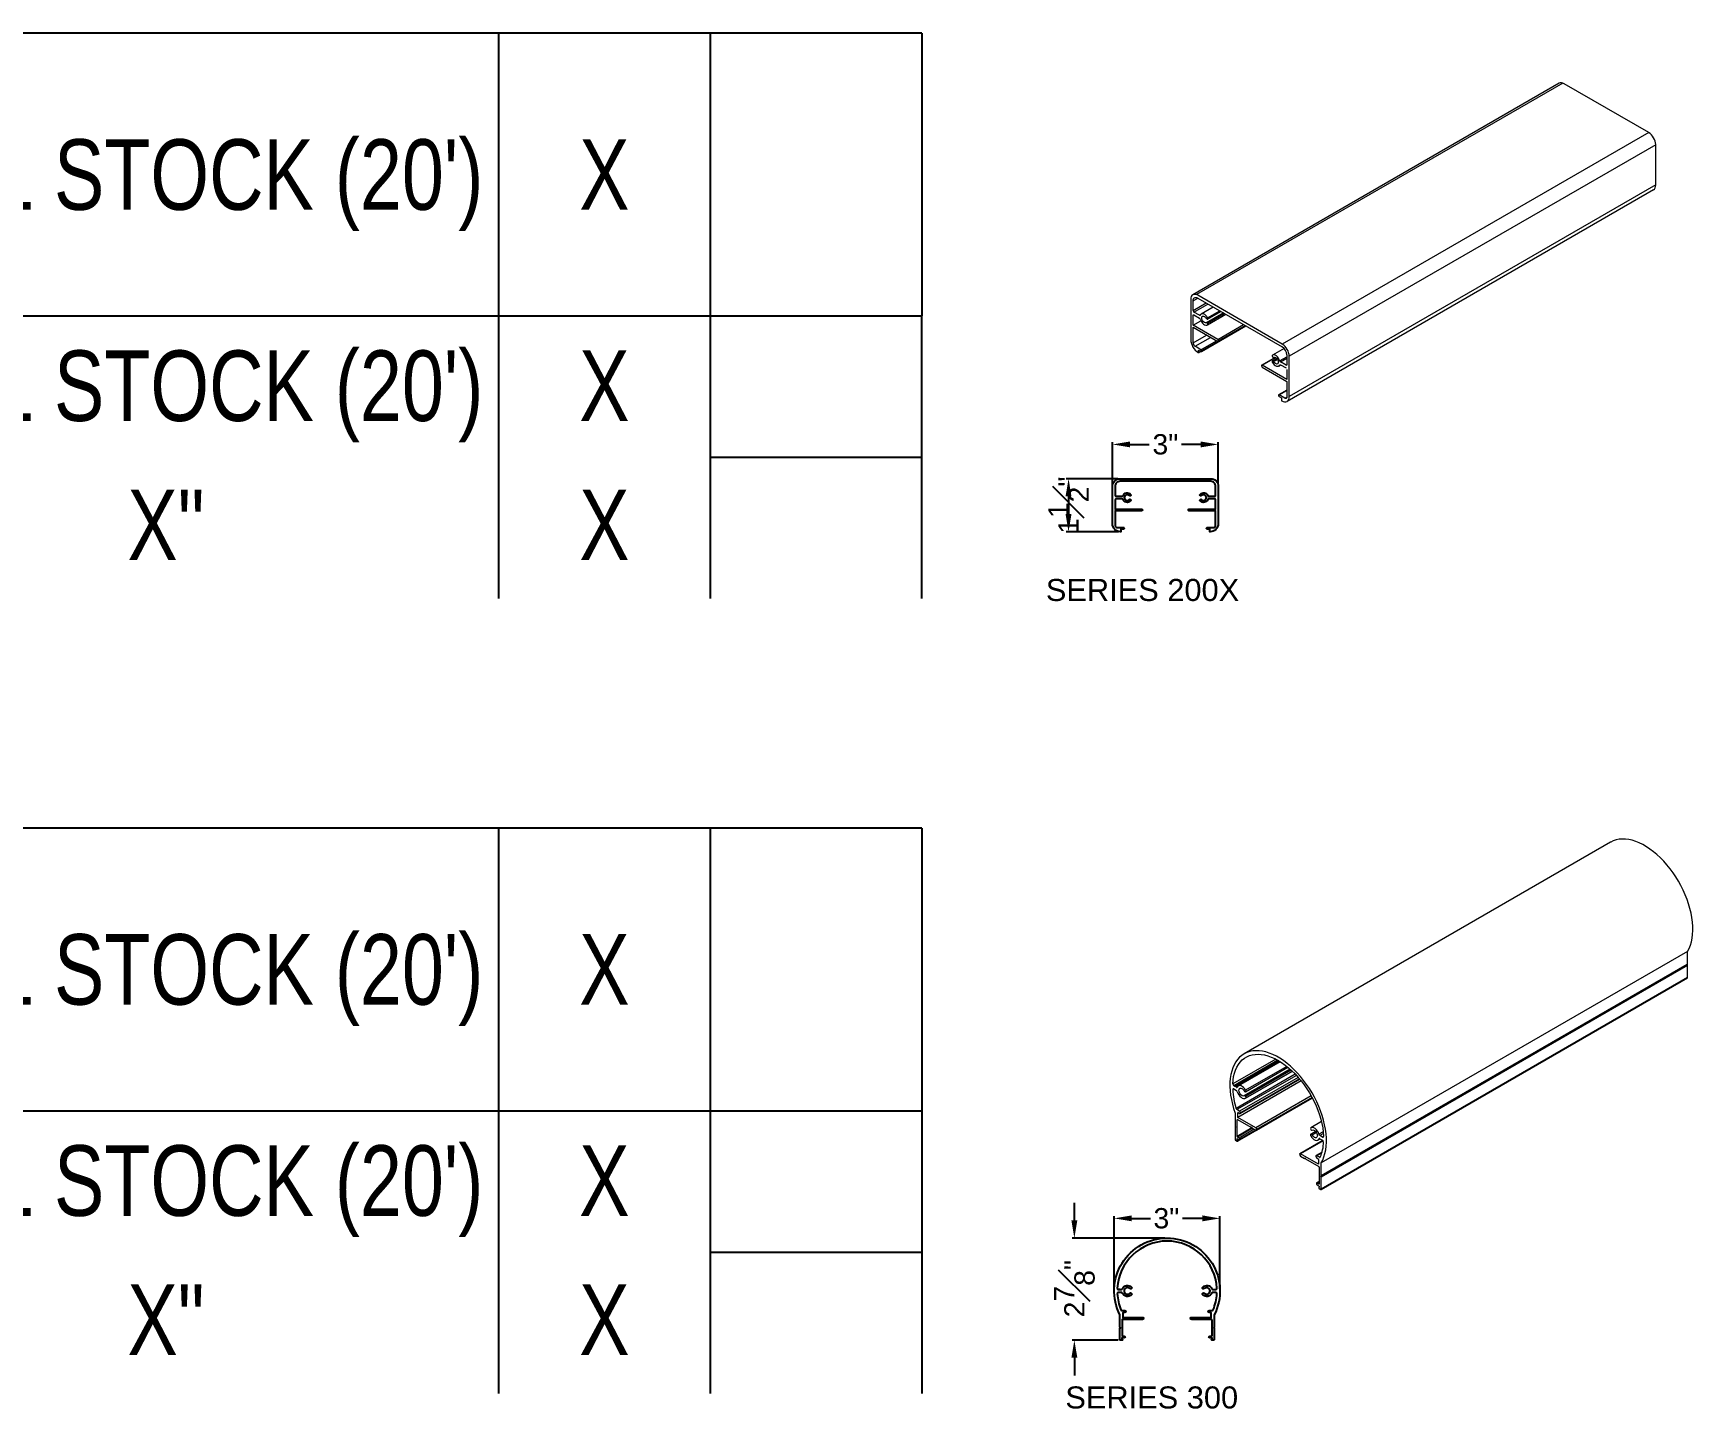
# Model space of a CAD drawing. Header units: inches. Extents: x -333 to 1223, y -450 to 45.
# Drawn here: x 132.84 to 179.91, y -73.26 to -34.26 of the extents above; entities that cross this region are included whole.
import ezdxf
from ezdxf.enums import TextEntityAlignment as Align

# ---------------------------------------------------------------- set-up
doc = ezdxf.new("R2010")
doc.units = ezdxf.units.IN
doc.header["$MEASUREMENT"] = 0
doc.layers.get('Defpoints').update_dxf_attribs({"color": 85})
for name, color, linetype in [('Detail', 251, 'Continuous'), ('Dims', 1, 'Continuous'), ('Lite', 9, 'Continuous'), ('NOTES', 7, 'Continuous'), ('PL', 252, 'Continuous')]:
    doc.layers.add(name, color=color, linetype=linetype)
doc.styles.add('Schedule', font='GOTHIC.TTF', dxfattribs={"width": 0.9})
doc.styles.add('SM0', font='arial.ttf', dxfattribs={"height": 0.575})
doc.styles.get("Standard").update_dxf_attribs({"font": 'arial.ttf'})
doc.styles.add('style-sm', font='arial.ttf', dxfattribs={"height": 0.25})
doc.dimstyles.new('Arch-sm', dxfattribs={"dimtxt": 0.25, "dimasz": 0.25, "dimexe": 0.0625, "dimexo": 0.0625, "dimgap": 0.125, "dimtad": 0, "dimdec": 4, "dimzin": 0, "dimdsep": 46, "dimlunit": 4, "dimtxsty": 'style-sm', "dimcen": 0.09, "dimclrd": 256, "dimclre": 256, "dimclrt": 7, "dimadec": 1, "dimazin": 1, "dimtfac": 1, "dimtdec": 4, "dimtofl": 0, "dimtmove": 0, "dimatfit": 3, "dimfxl": 0.18, "dimfrac": 1, "dimtolj": 1, "dimtzin": 0, "dimlwd": -1, "dimlwe": -1, "dimarcsym": 0})

# ---------------------------------------------------------------- blocks, each defined once
blk = doc.blocks.new('36-03-BLOCK-1')
for p, q in [((72.27, 0), (0, 0)), ((60.27, 0), (60.27, -8.015)), ((66.27, 0), (66.27, -8.015)), ((72.27, 0), (72.27, -8.015))]:
    blk.add_line(p, q)
at = {"layer": 'NOTES', "style": 'Schedule', "width": 0.8}
for tag, p in [('LEN', (50.836, -4.007)), ('QTY', (63.27, -4.007))]:
    blk.add_attdef(tag, text='', height=2, dxfattribs=at).set_placement(p, align=Align.MIDDLE_CENTER)
blk = doc.blocks.new('36-03-BLOCK-2')
for p, q in [((0, 0), (72.27, 0)), ((60.27, 0), (60.27, -8.015)), ((66.27, 0), (66.27, -8.015)), ((72.27, -8.015), (72.27, 0)), ((66.27, -4.007), (72.27, -4.007))]:
    blk.add_line(p, q)
at = {"layer": 'NOTES', "style": 'Schedule', "width": 0.8}
for tag, p in [('LEN', (50.836, -1.98)), ('QTY', (63.27, -1.98)), ('LEN2', (50.836, -5.925)), ('QTY2', (63.27, -5.925))]:
    blk.add_attdef(tag, text='', height=2, dxfattribs=at).set_placement(p, align=Align.MIDDLE_CENTER)
blk = doc.blocks.new('36-04-BLOCK-1')
for p, q in [((72.27, 0), (0, 0)), ((60.27, 0), (60.27, -8.015)), ((66.27, 0), (66.27, -8.015)), ((72.27, 0), (72.27, -8.015))]:
    blk.add_line(p, q)
at = {"layer": 'NOTES', "style": 'Schedule', "width": 0.8}
for tag, p in [('LEN', (50.836, -4.007)), ('QTY', (63.27, -4.007))]:
    blk.add_attdef(tag, text='', height=2, dxfattribs=at).set_placement(p, align=Align.MIDDLE_CENTER)
blk = doc.blocks.new('36-04-BLOCK-2')
for p, q in [((60.27, 0), (60.27, -8.015)), ((66.27, 0), (66.27, -8.015)), ((66.27, -4.007), (72.27, -4.007))]:
    blk.add_line(p, q)
blk.add_lwpolyline([(0, -8.015), (0, 0), (72.27, 0), (72.27, -8.015)])
at = {"layer": 'NOTES', "style": 'Schedule', "width": 0.8}
for tag, p in [('LEN', (50.836, -1.98)), ('QTY', (63.27, -1.98)), ('LEN2', (50.836, -5.925)), ('QTY2', (63.27, -5.925))]:
    blk.add_attdef(tag, text='', height=2, dxfattribs=at).set_placement(p, align=Align.MIDDLE_CENTER)
blk = doc.blocks.new('HA078')
blk.add_lwpolyline([(1.5, -0.214), (1.5, -1.274, -0.414214), (1.269, -1.505), (1.268, -1.505, -0.392641), (1.259, -1.497), (1.259, -1.428), (1.19, -1.428, -0.414214), (1.169, -1.406), (1.169, -1.406, -0.414214), (1.19, -1.385), (1.366, -1.385, 0.414214), (1.426, -1.325), (1.426, -0.913), (0.678, -0.913, -0.414214), (0.652, -0.887), (0.652, -0.886, -0.414214), (0.678, -0.86), (1.426, -0.86), (1.426, -0.599, 0.414214), (1.4, -0.573), (1.232, -0.573, 0.300111), (1.207, -0.589, -0.534946), (0.987, -0.63, -0.489045), (0.993, -0.588), (0.994, -0.587, -0.346647), (1.024, -0.592, 2.504927), (1.024, -0.48, -0.346647), (0.994, -0.484), (0.991, -0.482, -0.482853), (0.985, -0.444, -0.541406), (1.207, -0.483, 0.300111), (1.232, -0.499), (1.4, -0.499, 0.414214), (1.426, -0.472), (1.426, -0.214, 0.414214), (1.286, -0.074), (-1.286, -0.074, 0.414214), (-1.426, -0.214), (-1.426, -0.472, 0.414214), (-1.4, -0.499), (-1.232, -0.499, 0.300111), (-1.207, -0.483, -0.541406), (-0.985, -0.444, -0.482853), (-0.991, -0.482), (-0.994, -0.484, -0.346647), (-1.024, -0.48, 2.504927), (-1.024, -0.592, -0.346647), (-0.994, -0.587), (-0.993, -0.588, -0.489045), (-0.987, -0.63, -0.534946), (-1.207, -0.589, 0.300111), (-1.232, -0.573), (-1.4, -0.573, 0.414214), (-1.426, -0.599), (-1.426, -0.86), (-0.678, -0.86, -0.414214), (-0.652, -0.886), (-0.652, -0.887, -0.414214), (-0.678, -0.913), (-1.426, -0.913), (-1.426, -1.325, 0.414214), (-1.366, -1.385), (-1.19, -1.385, -0.414214), (-1.169, -1.406), (-1.169, -1.406, -0.414214), (-1.19, -1.428), (-1.259, -1.428), (-1.259, -1.497, -0.392641), (-1.268, -1.505), (-1.269, -1.505, -0.414214), (-1.5, -1.274), (-1.5, -0.214, -0.414214), (-1.286, 0), (1.286, 0, -0.414214)], format="xyb", close=True)
blk = doc.blocks.new('*D97')
at = {"layer": 'Defpoints', "color": 0, "transparency": 16777216}
for p in [(166.448, -45.915), (163.448, -47.101), (166.448, -47.101)]:
    blk.add_point(p, dxfattribs=at)
at = {"layer": 'Dims', "transparency": 16777216}
for p, q in [((163.448, -47.039), (163.448, -45.853)), ((163.948, -45.915), (164.492, -45.915)), ((165.948, -45.915), (165.403, -45.915)), ((166.448, -47.039), (166.448, -45.853))]:
    blk.add_line(p, q, dxfattribs=at)
for points in [[(163.948, -45.832), (163.948, -45.999), (163.448, -45.915)], [(165.948, -45.832), (165.948, -45.999), (166.448, -45.915)]]:
    blk.add_solid(points, dxfattribs=at)
at = {"layer": 'Dims', "color": 7, "transparency": 16777216, "insert": (164.948, -45.915), "char_height": 0.575, "attachment_point": 5, "style": 'SM0'}
blk.add_mtext('\\A1;3"', dxfattribs=at)
blk = doc.blocks.new('*D98')
at = {"layer": 'Defpoints', "color": 0, "transparency": 16777216}
for p in [(163.662, -46.887), (162.201, -48.392), (163.679, -48.392)]:
    blk.add_point(p, dxfattribs=at)
at = {"layer": 'Dims', "transparency": 16777216}
for p, q in [((163.6, -46.887), (162.138, -46.887)), ((162.201, -47.387), (162.201, -47.892)), ((163.616, -48.392), (162.138, -48.392))]:
    blk.add_line(p, q, dxfattribs=at)
for points in [[(162.117, -47.387), (162.284, -47.387), (162.201, -46.887)], [(162.117, -47.892), (162.284, -47.892), (162.201, -48.392)]]:
    blk.add_solid(points, dxfattribs=at)
at = {"layer": 'Dims', "color": 7, "transparency": 16777216, "insert": (162.201, -47.639), "char_height": 0.575, "attachment_point": 5, "rotation": 90, "style": 'SM0'}
blk.add_mtext('\\A1;1{\\H1.000000x;\\S1#2;}"', dxfattribs=at)
blk = doc.blocks.new('*D103')
at = {"layer": 'Defpoints', "color": 0, "transparency": 16777216}
for p in [(166.496, -67.858), (163.496, -69.916), (166.496, -69.916)]:
    blk.add_point(p, dxfattribs=at)
at = {"layer": 'Dims', "transparency": 16777216}
for p, q in [((163.496, -69.853), (163.496, -67.795)), ((163.996, -67.858), (164.521, -67.858)), ((165.996, -67.858), (165.431, -67.858)), ((166.496, -69.853), (166.496, -67.795))]:
    blk.add_line(p, q, dxfattribs=at)
for points in [[(163.996, -67.774), (163.996, -67.941), (163.496, -67.858)], [(165.996, -67.774), (165.996, -67.941), (166.496, -67.858)]]:
    blk.add_solid(points, dxfattribs=at)
at = {"layer": 'Dims', "color": 7, "transparency": 16777216, "insert": (164.976, -67.858), "char_height": 0.575, "attachment_point": 5, "style": 'SM0'}
blk.add_mtext('\\A1;3"', dxfattribs=at)
blk = doc.blocks.new('*D104')
at = {"layer": 'Defpoints', "color": 0, "transparency": 16777216}
for p in [(164.996, -68.416), (162.366, -71.308), (163.667, -71.308)]:
    blk.add_point(p, dxfattribs=at)
at = {"layer": 'Dims', "transparency": 16777216}
for p, q in [((162.366, -67.916), (162.366, -67.416)), ((164.933, -68.416), (162.304, -68.416)), ((163.605, -71.308), (162.304, -71.308)), ((162.366, -71.808), (162.366, -72.308))]:
    blk.add_line(p, q, dxfattribs=at)
for points in [[(162.283, -67.916), (162.45, -67.916), (162.366, -68.416)], [(162.283, -71.808), (162.45, -71.808), (162.366, -71.308)]]:
    blk.add_solid(points, dxfattribs=at)
at = {"layer": 'Dims', "color": 7, "transparency": 16777216, "insert": (162.366, -69.851), "char_height": 0.575, "attachment_point": 5, "rotation": 90, "style": 'SM0'}
blk.add_mtext('\\A1;2{\\H1.000000x;\\S7#8;}"', dxfattribs=at)
blk = doc.blocks.new('*U96')
at = {"layer": 'Detail', "lineweight": 0}
for p, q in [((9.053, 6.784), (-1.34, 0.785)), ((9.155, 6.789), (-1.237, 0.789)), ((11.591, 5.387), (9.194, 6.771)), ((11.591, 5.387), (1.199, -0.613)), ((11.791, 5.041), (1.398, -0.959)), ((11.791, 3.901), (11.791, 5.041)), ((11.791, 3.901), (1.398, -2.099)), ((11.728, 3.761), (1.335, -2.239)), ((1.199, -0.613), (-1.199, 0.771)), ((-1.199, 0.692), (1.199, -0.692)), ((-0.632, -0.482), (-1.33, -0.079)), ((-1.33, -0.136), (-0.632, -0.539)), ((-1.33, -0.579), (-0.946, -0.358)), ((-1.274, -0.676), (-0.834, -0.422)), ((-1.095, -0.818), (0.161, -0.093)), ((-0.632, -0.482), (0.101, -0.058)), ((-0.615, -0.541), (0.161, -0.093)), ((-0.608, -0.523), (0.149, -0.086)), ((-0.608, -0.525), (0.151, -0.087)), ((-1.109, -0.771), (-1.274, -0.676)), ((-1.183, -0.858), (-1.182, -0.858)), ((-1.176, -0.859), (-1.106, -0.819)), ((-1.174, -0.78), (-1.109, -0.817)), ((-1.174, -0.855), (-1.174, -0.78)), ((-1.174, -0.855), (-1.109, -0.817)), ((-1.109, -0.771), (-0.67, -0.517)), ((-1.09, -0.805), (-0.63, -0.54)), ((-1.09, -0.806), (-0.63, -0.54)), ((-1.09, -0.806), (-1.09, -0.805)), ((1.252, -0.736), (0.921, -0.927)), ((1.33, -0.919), (1.33, -1.197)), ((0.608, -1.225), (0.608, -1.227)), ((1, -0.988), (0.615, -1.21)), ((0.632, -1.211), (1.01, -0.993)), ((1.33, -1.614), (0.632, -1.211)), ((0.632, -1.268), (1.33, -1.671)), ((1.042, -1.019), (0.92, -1.09)), ((0.924, -0.973), (0.927, -0.977)), ((0.925, -1.088), (1.043, -1.02)), ((0.927, -1.088), (0.925, -1.088)), ((0.927, -1.088), (1.043, -1.021)), ((0.955, -0.988), (0.958, -0.987)), ((0.955, -0.988), (0.958, -0.987)), ((0.955, -1.109), (1.062, -1.047)), ((1.099, -1.234), (1.153, -1.203)), ((1.125, -1.09), (1.33, -0.972)), ((1.125, -1.204), (1.138, -1.196)), ((1.148, -1.12), (1.33, -1.016)), ((1.305, -1.211), (1.148, -1.12)), ((1.148, -1.2), (1.305, -1.29)), ((1.305, -1.211), (1.33, -1.197)), ((1.33, -1.333), (1.33, -1.614)), ((1.398, -2.099), (1.398, -0.959)), ((1.33, -1.671), (1.33, -2.114)), ((1.09, -2.063), (1.09, -2.063)), ((1.33, -1.915), (1.095, -2.05)), ((1.109, -2.052), (1.33, -1.925)), ((1.274, -2.147), (1.109, -2.052)), ((1.109, -2.098), (1.174, -2.135)), ((1.174, -2.135), (1.174, -2.21)), ((1.182, -2.223), (1.183, -2.223)), ((1.274, -2.147), (1.33, -2.114))]:
    blk.add_line(p, q, dxfattribs=at)
at = {"layer": 'Detail', "linetype": 'Continuous', "lineweight": 0}
for p, q in [((-1.398, 0.656), (-1.398, -0.485)), ((-1.33, 0.616), (-1.198, 0.692)), ((-1.33, 0.338), (-1.33, 0.616)), ((-1.33, 0.338), (-0.958, 0.553)), ((-1.305, 0.296), (-0.908, 0.524)), ((-1.33, 0.202), (-1.305, 0.216)), ((-1.33, -0.079), (-1.33, 0.202)), ((-1.33, -0.079), (-1.107, 0.05)), ((-1.148, 0.205), (-1.305, 0.296)), ((-1.305, 0.216), (-1.148, 0.126)), ((-1.148, 0.205), (-1.117, 0.223)), ((-0.757, 0.437), (-1.099, 0.239)), ((-0.472, 0.272), (-0.955, -0.006)), ((-0.927, -0.018), (-0.448, 0.258)), ((-0.927, 0.093), (-0.924, 0.093)), ((-0.925, -0.019), (-0.446, 0.257)), ((-0.92, -0.067), (-0.402, 0.232)), ((-0.919, 0.095), (-0.542, 0.313)), ((-0.918, 0.132), (-0.573, 0.331)), ((-1.33, -0.579), (-1.33, -0.136)), ((-0.925, -0.019), (-0.927, -0.018))]:
    blk.add_line(p, q, dxfattribs=at)
at = {"layer": 'Detail', "linetype": 'Continuous', "lineweight": 0, "flags": 128}
for points in [[(9.194, 6.771), (9.155, 6.789), (9.117, 6.798), (9.083, 6.796), (9.053, 6.784)], [(-1.199, 0.771), (-1.237, 0.789), (-1.275, 0.798), (-1.309, 0.796), (-1.34, 0.785), (-1.365, 0.765), (-1.383, 0.735), (-1.394, 0.699), (-1.398, 0.656)], [(-1.33, 0.616), (-1.327, 0.644), (-1.32, 0.668), (-1.307, 0.688), (-1.291, 0.701), (-1.271, 0.708), (-1.249, 0.709), (-1.224, 0.704), (-1.199, 0.692)], [(-1.33, 0.202), (-1.329, 0.207), (-1.328, 0.212), (-1.325, 0.215), (-1.322, 0.218), (-1.319, 0.219), (-1.314, 0.22), (-1.31, 0.218), (-1.305, 0.216)], [(-1.125, 0.209), (-1.127, 0.207), (-1.129, 0.204), (-1.132, 0.203), (-1.134, 0.202), (-1.138, 0.202), (-1.141, 0.202), (-1.144, 0.203), (-1.148, 0.205)], [(-0.918, 0.132), (-0.942, 0.169), (-0.97, 0.2), (-1.001, 0.225), (-1.032, 0.241), (-1.061, 0.248), (-1.088, 0.244), (-1.11, 0.231), (-1.125, 0.209)], [(-1.125, 0.095), (-1.11, 0.056), (-1.088, 0.018), (-1.062, -0.016), (-1.033, -0.043), (-1.002, -0.063), (-0.972, -0.074), (-0.944, -0.076), (-0.92, -0.067)], [(-0.955, -0.006), (-0.979, -0.012), (-1.009, -0.003), (-1.038, 0.021), (-1.063, 0.054), (-1.08, 0.092), (-1.086, 0.13), (-1.08, 0.16), (-1.063, 0.179), (-1.038, 0.183), (-1.009, 0.173), (-0.979, 0.148), (-0.955, 0.114)], [(-0.924, 0.093), (-0.92, 0.095), (-0.916, 0.097), (-0.914, 0.101), (-0.912, 0.106), (-0.912, 0.112), (-0.913, 0.119), (-0.915, 0.125), (-0.918, 0.132)], [(-0.927, -0.018), (-0.93, -0.014), (-0.934, -0.011), (-0.938, -0.008), (-0.941, -0.006), (-0.945, -0.005), (-0.949, -0.005), (-0.952, -0.005), (-0.955, -0.006)], [(-0.92, -0.067), (-0.917, -0.064), (-0.914, -0.06), (-0.913, -0.054), (-0.913, -0.047), (-0.915, -0.04), (-0.917, -0.033), (-0.921, -0.026), (-0.925, -0.019)]]:
    blk.add_lwpolyline(points, dxfattribs=at)
at = {"layer": 'Detail', "lineweight": 0, "flags": 128}
for points in [[(11.728, 3.761), (11.754, 3.784), (11.774, 3.815), (11.786, 3.855), (11.791, 3.901)], [(-1.109, -0.817), (-1.106, -0.819), (-1.102, -0.82), (-1.098, -0.82), (-1.095, -0.818), (-1.093, -0.816), (-1.091, -0.813), (-1.09, -0.81), (-1.09, -0.806)], [(-0.632, -0.539), (-0.627, -0.541), (-0.623, -0.542), (-0.619, -0.542), (-0.615, -0.541), (-0.612, -0.538), (-0.61, -0.535), (-0.608, -0.53), (-0.608, -0.525)], [(0.918, -0.929), (0.915, -0.932), (0.913, -0.936), (0.912, -0.941), (0.912, -0.947), (0.914, -0.954), (0.916, -0.961), (0.92, -0.967), (0.924, -0.973)], [(1.125, -1.09), (1.11, -1.05), (1.088, -1.012), (1.061, -0.978), (1.032, -0.95), (1.001, -0.931), (0.97, -0.92), (0.942, -0.919), (0.918, -0.929)], [(0.632, -1.211), (0.627, -1.209), (0.623, -1.208), (0.619, -1.208), (0.615, -1.21), (0.612, -1.212), (0.61, -1.216), (0.608, -1.22), (0.608, -1.225)], [(0.925, -1.088), (0.921, -1.089), (0.917, -1.092), (0.915, -1.096), (0.913, -1.102), (0.913, -1.108), (0.914, -1.115), (0.917, -1.122), (0.92, -1.13)], [(0.92, -1.13), (0.944, -1.166), (0.972, -1.197), (1.002, -1.22), (1.033, -1.236), (1.062, -1.242), (1.088, -1.239), (1.11, -1.226), (1.125, -1.204)], [(0.927, -0.977), (0.93, -0.981), (0.934, -0.984), (0.938, -0.987), (0.941, -0.989), (0.945, -0.99), (0.949, -0.99), (0.952, -0.99), (0.955, -0.988)], [(0.955, -0.988), (0.979, -0.982), (1.009, -0.992), (1.038, -1.015), (1.063, -1.049), (1.08, -1.087), (1.086, -1.124), (1.08, -1.155), (1.063, -1.174), (1.038, -1.178), (1.009, -1.167), (0.979, -1.143), (0.955, -1.109)], [(1.125, -1.204), (1.127, -1.201), (1.129, -1.199), (1.132, -1.198), (1.134, -1.197), (1.138, -1.196), (1.141, -1.197), (1.144, -1.198), (1.148, -1.2)], [(1.33, -1.197), (1.329, -1.202), (1.328, -1.206), (1.325, -1.21), (1.322, -1.213), (1.319, -1.214), (1.314, -1.214), (1.31, -1.213), (1.305, -1.211)], [(1.109, -2.052), (1.106, -2.05), (1.102, -2.049), (1.098, -2.049), (1.095, -2.05), (1.093, -2.052), (1.091, -2.055), (1.09, -2.059), (1.09, -2.063)], [(1.183, -2.223), (1.225, -2.243), (1.265, -2.252), (1.303, -2.251), (1.335, -2.239), (1.362, -2.216), (1.382, -2.185), (1.394, -2.145), (1.398, -2.099)], [(1.33, -2.114), (1.328, -2.126), (1.325, -2.137), (1.32, -2.145), (1.313, -2.151), (1.305, -2.154), (1.295, -2.154), (1.284, -2.152), (1.274, -2.147)]]:
    blk.add_lwpolyline(points, dxfattribs=at)
at = {"layer": 'Detail', "lineweight": 0}
for centre, radius, start, end in [((11.343, 5.014), 0.448, 3.5416, 56.4582), ((-0.916, -0.455), 0.483, 183.5416, 236.4582), ((-1.178, -0.855), 0.00477, 226.0336, 12.2594), ((-1.134, -0.808), 0.0447, 3.5416, 56.4582), ((-0.662, -0.527), 0.0538, 3.5416, 56.4582), ((0.951, -0.986), 0.448, 3.5416, 56.4582), ((1.036, -0.937), 0.294, 3.5416, 56.4582), ((0.662, -1.224), 0.0538, 183.5416, 236.4582), ((0.921, -1.123), 0.0363, 22.6317, 81.8472), ((1.179, -1.074), 0.0556, 196.4763, 236.6522), ((1.134, -2.061), 0.0447, 183.5416, 236.4582), ((1.192, -2.208), 0.0181, 185.9685, 236.3888)]:
    blk.add_arc(centre, radius, start, end, dxfattribs=at)
at = {"layer": 'Detail', "linetype": 'Continuous', "lineweight": 0}
for centre, radius, start, end in [((-1.274, 0.342), 0.0556, 183.5416, 236.4582), ((-1.179, 0.08), 0.0556, 16.4763, 56.6522), ((-0.921, 0.128), 0.0363, 202.6317, 261.8472), ((-1.204, -0.571), 0.126, 183.5416, 236.4582)]:
    blk.add_arc(centre, radius, start, end, dxfattribs=at)
blk = doc.blocks.new('S300TR')
at = {"layer": 'Detail', "linetype": 'Continuous', "lineweight": 0}
for p, q in [((9.575, 6.016), (-0.816, 0.018)), ((11.765, 2.923), (1.373, -3.076)), ((11.765, 2.556), (11.765, 2.924)), ((11.752, 2.548), (1.359, -3.452)), ((11.752, 2.548), (1.373, -3.444)), ((11.765, 2.524), (1.373, -3.475)), ((11.752, 2.548), (11.765, 2.556)), ((11.765, 2.525), (11.752, 2.548)), ((11.765, 2.18), (11.765, 2.525)), ((1.37, -3.825), (11.763, 2.175)), ((11.765, 2.18), (1.373, -3.819)), ((0.083, -0.131), (-1.136, -0.835)), ((0.143, -0.163), (-1.108, -0.886)), ((0.153, -0.169), (-1.095, -0.889)), ((0.164, -0.175), (-1.087, -0.897)), ((0.174, -0.182), (-1.073, -0.902)), ((0.185, -0.188), (-1.066, -0.91)), ((0.212, -0.205), (-0.976, -0.89)), ((0.493, -0.418), (-0.812, -1.171)), ((0.515, -0.438), (-0.779, -1.185)), ((0.517, -0.44), (-0.777, -1.187)), ((0.397, -0.337), (-0.771, -1.011)), ((-0.771, -1.055), (0.428, -0.363)), ((-1.096, -0.892), (-1.108, -0.886)), ((-1.075, -0.905), (-1.087, -0.897)), ((-1.032, -0.929), (-1.066, -0.91)), ((0.637, -0.558), (-1.043, -1.528)), ((-0.997, -0.909), (-1.032, -0.929)), ((0.668, -0.591), (-1.017, -1.564)), ((0.803, -0.748), (-0.993, -1.785)), ((0.72, -0.648), (-0.941, -1.607)), ((-0.922, -1.675), (0.765, -0.701)), ((0.756, -0.691), (-0.914, -1.655)), ((0.757, -0.692), (-0.914, -1.657)), ((-0.773, -1.241), (0.554, -0.475)), ((0.554, -0.475), (-0.771, -1.24)), ((-1.106, -0.977), (-1.136, -0.994)), ((-1.108, -0.976), (-1.032, -1.02)), ((-0.938, -2.422), (1.121, -1.234)), ((-0.779, -1.057), (-0.777, -1.057)), ((-0.777, -1.187), (-0.779, -1.185)), ((1.086, -1.171), (-0.485, -2.078)), ((-0.466, -2.145), (1.119, -1.231)), ((1.113, -1.219), (-0.458, -2.126)), ((1.114, -1.221), (-0.458, -2.128)), ((-1.069, -1.666), (-1.069, -2.034)), ((-0.941, -1.607), (-1.017, -1.564)), ((-1.004, -1.844), (-1.013, -1.85)), ((-1.013, -2.324), (-1.013, -1.85)), ((-1.004, -1.844), (-0.626, -2.062)), ((-0.984, -1.648), (-0.993, -1.653)), ((-0.993, -1.785), (-0.993, -1.653)), ((-0.485, -2.078), (-0.993, -1.785)), ((-0.984, -1.648), (-0.941, -1.673)), ((-0.914, -1.657), (-0.914, -1.655)), ((-1.069, -2.034), (-1.056, -2.058)), ((-1.056, -2.058), (-1.069, -2.066)), ((-1.069, -2.066), (-1.069, -2.409)), ((-0.593, -2.081), (-1.013, -2.324)), ((-0.575, -2.092), (-1.004, -2.34)), ((-0.954, -2.368), (-1.004, -2.34)), ((-0.525, -2.12), (-0.954, -2.368)), ((-0.479, -2.146), (-0.931, -2.407)), ((-0.479, -2.146), (-0.931, -2.408)), ((-0.626, -2.062), (-0.612, -2.055)), ((-0.612, -2.055), (-0.626, -2.062)), ((-0.612, -2.055), (-0.598, -2.078)), ((-0.598, -2.078), (-0.485, -2.144)), ((-0.458, -2.128), (-0.458, -2.126)), ((1.214, -2.181), (1.075, -2.261)), ((1.378, -1.902), (1.077, -2.075)), ((1.081, -2.129), (1.082, -2.131)), ((1.215, -2.182), (1.081, -2.259)), ((1.082, -2.259), (1.081, -2.259)), ((1.216, -2.182), (1.082, -2.259)), ((1.238, -2.213), (1.116, -2.284)), ((1.43, -2.192), (1.31, -2.261)), ((1.434, -2.239), (1.336, -2.296)), ((1.412, -2.34), (1.336, -2.296)), ((1.44, -2.324), (1.412, -2.34)), ((-1.06, -2.425), (-1.009, -2.454)), ((-1.004, -2.392), (-1.018, -2.4)), ((-1.001, -2.443), (-1.018, -2.4)), ((-1.01, -2.388), (-0.954, -2.421)), ((-1.003, -2.455), (-0.948, -2.423)), ((-0.958, -2.418), (-1.001, -2.443)), ((-0.931, -2.408), (-0.931, -2.407)), ((1.42, -2.437), (0.77, -2.812)), ((1.428, -2.445), (0.789, -2.814)), ((1.297, -3.107), (0.789, -2.814)), ((1.396, -2.77), (1.226, -2.868)), ((1.392, -2.785), (1.245, -2.87)), ((1.279, -2.426), (1.342, -2.39)), ((1.325, -2.383), (1.31, -2.392)), ((1.336, -2.387), (1.412, -2.431)), ((0.762, -2.83), (0.762, -2.832)), ((0.789, -2.879), (0.902, -2.945)), ((0.902, -2.945), (0.916, -2.937)), ((0.916, -2.937), (0.902, -2.945)), ((0.916, -2.937), (0.93, -2.96)), ((0.93, -2.96), (1.307, -3.178)), ((1.218, -2.886), (1.218, -2.888)), ((1.321, -2.913), (1.245, -2.87)), ((1.245, -2.935), (1.288, -2.96)), ((1.297, -2.975), (1.297, -3.107)), ((1.316, -3.194), (1.316, -3.668)), ((1.353, -2.895), (1.321, -2.913)), ((1.373, -3.444), (1.373, -3.076)), ((1.235, -3.658), (1.235, -3.658)), ((1.316, -3.6), (1.242, -3.643)), ((1.316, -3.611), (1.258, -3.645)), ((1.307, -3.674), (1.258, -3.645)), ((1.258, -3.698), (1.314, -3.73)), ((1.322, -3.75), (1.305, -3.774)), ((1.316, -3.668), (1.307, -3.674)), ((1.359, -3.452), (1.373, -3.444)), ((1.373, -3.475), (1.359, -3.452)), ((1.373, -3.819), (1.373, -3.475)), ((1.313, -3.795), (1.364, -3.824))]:
    blk.add_line(p, q, dxfattribs=at)
at = {"layer": 'Detail', "linetype": 'Continuous', "lineweight": 0, "flags": 128}
for points in [[(11.765, 2.924), (11.808, 3.006), (11.843, 3.095), (11.871, 3.191), (11.892, 3.294), (11.906, 3.402), (11.912, 3.515), (11.911, 3.633), (11.902, 3.755), (11.886, 3.88), (11.862, 4.008), (11.831, 4.137), (11.793, 4.268), (11.748, 4.398), (11.696, 4.529), (11.639, 4.659), (11.575, 4.787), (11.505, 4.912), (11.43, 5.034), (11.351, 5.153), (11.267, 5.267), (11.178, 5.376), (11.087, 5.479), (10.992, 5.576), (10.895, 5.666), (10.796, 5.749), (10.696, 5.825), (10.595, 5.892), (10.493, 5.95), (10.392, 6), (10.292, 6.041), (10.193, 6.072), (10.096, 6.094), (10.001, 6.106), (9.91, 6.108), (9.822, 6.101), (9.738, 6.084), (9.658, 6.058), (9.583, 6.022), (9.575, 6.016)], [(1.373, -3.076), (1.415, -2.994), (1.451, -2.905), (1.479, -2.809), (1.5, -2.706), (1.514, -2.598), (1.52, -2.485), (1.519, -2.367), (1.51, -2.245), (1.493, -2.12), (1.47, -1.992), (1.439, -1.863), (1.401, -1.732), (1.356, -1.602), (1.304, -1.471), (1.246, -1.341), (1.182, -1.213), (1.113, -1.088), (1.038, -0.966), (0.958, -0.847), (0.874, -0.733), (0.786, -0.624), (0.695, -0.521), (0.6, -0.424), (0.503, -0.334), (0.404, -0.251), (0.304, -0.175), (0.203, -0.108), (0.101, -0.05), (0, 0), (-0.1, 0.041), (-0.199, 0.072), (-0.296, 0.094), (-0.391, 0.106), (-0.482, 0.108), (-0.57, 0.101), (-0.655, 0.084), (-0.734, 0.058), (-0.809, 0.022), (-0.879, -0.024), (-0.942, -0.078), (-1, -0.141), (-1.052, -0.212), (-1.097, -0.291), (-1.135, -0.377), (-1.166, -0.471), (-1.19, -0.571), (-1.206, -0.677), (-1.215, -0.789), (-1.216, -0.905), (-1.21, -1.026), (-1.196, -1.15), (-1.175, -1.277), (-1.147, -1.405), (-1.112, -1.536), (-1.069, -1.666)], [(-1.136, -0.835), (-1.127, -0.727), (-1.111, -0.625), (-1.087, -0.529), (-1.057, -0.44), (-1.019, -0.357), (-0.975, -0.282), (-0.924, -0.215), (-0.867, -0.156), (-0.804, -0.106), (-0.736, -0.065), (-0.662, -0.033), (-0.584, -0.01), (-0.501, 0.003), (-0.415, 0.007), (-0.326, 0.001), (-0.234, -0.014), (-0.139, -0.039), (-0.043, -0.073), (0.054, -0.116), (0.152, -0.169), (0.25, -0.229), (0.347, -0.298), (0.443, -0.375), (0.537, -0.459), (0.63, -0.55), (0.719, -0.648), (0.805, -0.751), (0.888, -0.859), (0.966, -0.972), (1.039, -1.089), (1.108, -1.21), (1.171, -1.332), (1.228, -1.457), (1.279, -1.583), (1.323, -1.709), (1.361, -1.835), (1.391, -1.96), (1.415, -2.084), (1.431, -2.204), (1.44, -2.322)], [(-0.771, -1.011), (-0.798, -0.97), (-0.83, -0.934), (-0.865, -0.906), (-0.9, -0.888), (-0.934, -0.881), (-0.964, -0.885), (-0.988, -0.9), (-1.006, -0.925)], [(-1.006, -1.055), (-0.988, -1.1), (-0.964, -1.144), (-0.934, -1.182), (-0.9, -1.214), (-0.865, -1.236), (-0.83, -1.249), (-0.798, -1.25), (-0.771, -1.24)], [(-0.812, -1.171), (-0.832, -1.177), (-0.856, -1.174), (-0.882, -1.161), (-0.907, -1.14), (-0.929, -1.112), (-0.946, -1.08), (-0.957, -1.047), (-0.961, -1.016), (-0.957, -0.989), (-0.946, -0.968), (-0.929, -0.956), (-0.907, -0.954), (-0.882, -0.962), (-0.856, -0.978), (-0.832, -1.003), (-0.812, -1.032)], [(-0.777, -1.057), (-0.772, -1.056), (-0.768, -1.052), (-0.765, -1.048), (-0.764, -1.042), (-0.763, -1.035), (-0.765, -1.027), (-0.767, -1.019), (-0.771, -1.011)], [(1.081, -2.259), (1.076, -2.261), (1.072, -2.264), (1.069, -2.268), (1.067, -2.274), (1.067, -2.281), (1.068, -2.289), (1.071, -2.297), (1.075, -2.305)], [(1.31, -2.261), (1.292, -2.216), (1.267, -2.173), (1.237, -2.134), (1.204, -2.103), (1.168, -2.08), (1.134, -2.068), (1.102, -2.067), (1.075, -2.077)], [(1.075, -2.305), (1.102, -2.347), (1.134, -2.382), (1.168, -2.41), (1.204, -2.428), (1.237, -2.435), (1.267, -2.431), (1.292, -2.417), (1.31, -2.392)], [(1.116, -2.145), (1.136, -2.139), (1.16, -2.142), (1.186, -2.155), (1.211, -2.176), (1.233, -2.204), (1.25, -2.236), (1.261, -2.269), (1.265, -2.301), (1.261, -2.328), (1.25, -2.348), (1.233, -2.36), (1.211, -2.362), (1.186, -2.355), (1.16, -2.338), (1.136, -2.314), (1.116, -2.284)]]:
    blk.add_lwpolyline(points, dxfattribs=at)
at = {"layer": 'Detail', "linetype": 'Continuous', "lineweight": 0}
for centre, radius, start, end in [((11.76, 2.18), 0.00543, 297.8305, 8.3799), ((-1.075, -0.834), 0.0609, 180.6651, 237.5637), ((-1.092, -0.895), 0.00518, 329.9984, 150.007), ((-1.07, -0.907), 0.00518, 329.9984, 150.007), ((-1.021, -0.916), 0.017, 229.5864, 331.313), ((-1.119, -0.99), 0.0177, 51.6054, 193.7151), ((1.146, -0.873), 2.286, 183.0514, 196.6687), ((-1.066, -1.072), 0.0623, 16.3404, 57.166), ((-0.774, -1.016), 0.0415, 203.3726, 263.5694), ((-0.804, -1.198), 0.0286, 28.2773, 106.7602), ((-0.803, -1.217), 0.0395, 324.3519, 48.8789), ((-0.983, -1.511), 0.0624, 195.7146, 237.1434), ((-1.007, -1.849), 0.00563, 50.7967, 189.214), ((-0.987, -1.653), 0.00563, 50.7967, 189.214), ((-0.974, -1.657), 0.0595, 2.6055, 57.3945), ((-0.931, -1.66), 0.0169, 230.7967, 9.214), ((-0.993, -2.323), 0.0198, 182.6055, 237.3945), ((-0.517, -2.128), 0.0595, 2.6055, 57.3945), ((-0.475, -2.13), 0.0169, 230.7967, 9.214), ((1.107, -2.1), 0.0395, 144.3519, 228.8789), ((1.107, -2.118), 0.0286, 208.2773, 286.7602), ((1.078, -2.3), 0.0415, 23.3726, 83.5694), ((1.37, -2.244), 0.0623, 196.3404, 237.166), ((1.423, -2.326), 0.0177, 231.6054, 13.7151), ((-1.049, -2.408), 0.0198, 182.6055, 237.3945), ((-1.013, -2.395), 0.00694, 62.9235, 226.8751), ((-1.006, -2.448), 0.00694, 242.9235, 46.8751), ((-0.981, -2.41), 0.0494, 2.6055, 57.3945), ((-0.945, -2.41), 0.014, 230.7967, 9.214), ((0.778, -2.827), 0.0169, 50.7967, 189.214), ((1.325, -2.4), 0.017, 49.5864, 151.313), ((0.239, -2.444), 1.202, 337.2634, 358.2011), ((1.379, -2.482), 0.0609, 0.6651, 57.5637), ((0.821, -2.829), 0.0595, 182.6055, 237.3945), ((1.235, -2.883), 0.0169, 50.7967, 189.214), ((1.277, -2.885), 0.0595, 182.6055, 237.3945), ((1.277, -2.976), 0.0198, 2.6055, 57.3945), ((1.297, -3.195), 0.0198, 2.6055, 57.3945), ((1.332, -2.901), 0.017, 229.4517, 333.2073), ((1.249, -3.656), 0.014, 50.7967, 189.214), ((1.285, -3.656), 0.0494, 182.6055, 237.3945), ((1.311, -3.669), 0.00563, 230.7967, 9.214), ((1.306, -3.745), 0.017, 341.2216, 61.1898), ((1.321, -3.78), 0.017, 161.2216, 241.1898), ((1.367, -3.82), 0.00563, 230.7967, 9.214)]:
    blk.add_arc(centre, radius, start, end, dxfattribs=at)

msp = doc.modelspace()

# ---------------------------------------------------------------- linework, layer by layer
at = {"layer": 'Detail'}
msp.add_lwpolyline([(163.80812, -71.22063), (163.80812, -71.22083, -0.41421356), (163.78322, -71.24573), (163.72196, -71.24573, 0.57735027), (163.7133, -71.26073), (163.73178, -71.29273, -0.57735027), (163.72312, -71.30773), (163.66712, -71.30773, -0.41421356), (163.65712, -71.29773), (163.65712, -70.97173), (163.67212, -70.95673), (163.65712, -70.94173), (163.65712, -70.5928, -0.55906475), (164.99562, -68.41574, -0.55906475), (166.33412, -70.5928), (166.33412, -70.94173), (166.31912, -70.95673), (166.33412, -70.97173), (166.33412, -71.29773, -0.41421356), (166.32412, -71.30773), (166.26812, -71.30773, -0.57735027), (166.25946, -71.29273), (166.27793, -71.26073, 0.57735027), (166.26927, -71.24573), (166.20802, -71.24573, -0.41421356), (166.18312, -71.22083), (166.18312, -71.22063, -0.41421356), (166.20802, -71.19573), (166.26212, -71.19573, 0.41421356), (166.27212, -71.18573), (166.27212, -70.73573, 0.41421356), (166.26212, -70.72573), (165.84812, -70.72573), (165.83312, -70.71073), (165.81812, -70.72573), (165.69412, -70.72573, -0.41421356), (165.66412, -70.69573), (165.66412, -70.69373, -0.41421356), (165.69412, -70.66373), (166.25062, -70.66373), (166.25062, -70.53873, 0.41421356), (166.24062, -70.52873), (166.19412, -70.52873, -0.41421356), (166.16412, -70.49873), (166.16412, -70.49673, -0.41421356), (166.19412, -70.46673), (166.27714, -70.46673, 0.30532231), (166.30586, -70.44739, 0.08317452), (166.40759, -69.9914, 0.4299812), (166.37664, -69.95874), (166.29344, -69.95874, 0.30011069), (166.26494, -69.97754, -0.5382007), (166.00704, -70.02413, -0.48591677), (166.01374, -69.97744), (166.01553, -69.97641, -0.34488146), (166.05215, -69.9816, 2.48215985), (166.05215, -69.84988, -0.34488146), (166.01553, -69.85507), (166.01374, -69.85404, -0.48591677), (166.00704, -69.80734, -0.5382007), (166.26494, -69.85394, 0.30011069), (166.29344, -69.87274), (166.37664, -69.87274, 0.4299812), (166.40759, -69.84008, 0.39861979), (164.99562, -68.50174, 0.39861979), (163.58364, -69.84008, 0.4299812), (163.6146, -69.87274), (163.62741, -69.87274, -1), (163.63725, -69.87274), (163.65127, -69.87274, -1), (163.66112, -69.87274), (163.69779, -69.87274, 0.30011069), (163.72629, -69.85394, -0.5382007), (163.98419, -69.80734, -0.48591677), (163.97749, -69.85404), (163.97571, -69.85507, -0.34488146), (163.93908, -69.84988, 2.48215985), (163.93908, -69.9816, -0.34488146), (163.97571, -69.97641), (163.97749, -69.97744, -0.48591677), (163.98419, -70.02413, -0.5382007), (163.72629, -69.97754, 0.30011069), (163.69779, -69.95874), (163.6146, -69.95874, 0.4299812), (163.58364, -69.9914, 0.08317452), (163.68537, -70.44739, 0.30532231), (163.7141, -70.46673), (163.79712, -70.46673, -0.41421356), (163.82712, -70.49673), (163.82712, -70.49873, -0.41421356), (163.79712, -70.52873), (163.75062, -70.52873, 0.41421356), (163.74062, -70.53873), (163.74062, -70.66373), (164.29712, -70.66373, -0.41421356), (164.32712, -70.69373), (164.32712, -70.69573, -0.41421356), (164.29712, -70.72573), (164.17312, -70.72573), (164.15812, -70.71073), (164.14312, -70.72573), (163.72912, -70.72573, 0.41421356), (163.71912, -70.73573), (163.71912, -71.18573, 0.41421356), (163.72912, -71.19573), (163.78322, -71.19573, -0.41421356)], format="xyb", close=True, dxfattribs=at)

# ---------------------------------------------------------------- block references
at = {"layer": 'Detail', "lineweight": 0, "ltscale": 4}
msp.add_blockref('HA078', (164.94765, -46.88701), dxfattribs=at)
at = {"layer": 'Lite'}
for name, p in [('*U96', (167.06384, -42.45804)), ('S300TR', (167.99438, -63.21151))]:
    msp.add_blockref(name, p, dxfattribs=at)
at = {"layer": 'PL'}
for name, p, values in [('36-03-BLOCK-1', (85.76612, -34.25634), {'LEN': "FULL STOCK (20')", 'QTY': 'X'}), ('36-03-BLOCK-2', (85.76612, -42.27089), {'LEN': "FULL STOCK (20')", 'QTY': 'X', 'LEN2': 'X"', 'QTY2': 'X'}), ('36-04-BLOCK-1', (85.76612, -56.79144), {'LEN': "FULL STOCK (20')", 'QTY': 'X'}), ('36-04-BLOCK-2', (85.76612, -64.80599), {'LEN': "FULL STOCK (20')", 'QTY': 'X', 'LEN2': 'X"', 'QTY2': 'X'})]:
    msp.add_blockref(name, p, dxfattribs=at).add_auto_attribs(values)

# ---------------------------------------------------------------- texts
at = {"layer": 'Dims', "lineweight": 0, "ltscale": 4, "char_height": 0.625, "width": 9.2876192, "attachment_point": 5}
for s, insert in [('SERIES 200X', (164.2994, -50.04631)), ('SERIES 300', (164.5606, -72.93975))]:
    msp.add_mtext(s, dxfattribs=dict(at, insert=insert))

# ---------------------------------------------------------------- dimensions: what is measured, and where the dimension line sits
at = {"layer": 'Dims'}
for base, p1, p2, picture, middle in [((166.447578977, -45.9153843433), (163.447728977, -47.1012816014), (166.447578977, -47.1012816014), '*D97', (164.947653977, -45.9153843433)), ((166.49562, -67.85768), (163.49562, -69.91574), (166.49562, -69.91574), '*D103', (164.97591, -67.85768))]:
    dim = msp.add_linear_dim(base=base, p1=p1, p2=p2, dimstyle='Arch-sm', override={"dimtxt": 0.625, "dimasz": 0.5, "dimtxsty": 'SM0'}, dxfattribs=at)
    dim.commit()
    dim.dimension.update_dxf_attribs({"geometry": picture, "text_midpoint": middle, "dimtype": 160})
for base, p1, p2, picture, middle in [((162.20063, -48.39187), (163.662, -46.88701), (163.67879, -48.39187), '*D98', (162.20063, -47.63944)), ((162.36617, -71.30773), (164.99562, -68.41574), (163.66712, -71.30773), '*D104', (162.36617, -69.8514))]:
    dim = msp.add_linear_dim(base=base, p1=p1, p2=p2, angle=90, dimstyle='Arch-sm', override={"dimtxt": 0.625, "dimasz": 0.5, "dimtxsty": 'SM0'}, dxfattribs=at)
    dim.commit()
    dim.dimension.update_dxf_attribs({"geometry": picture, "text_midpoint": middle, "dimtype": 160})

doc.saveas('drawing.dxf')
